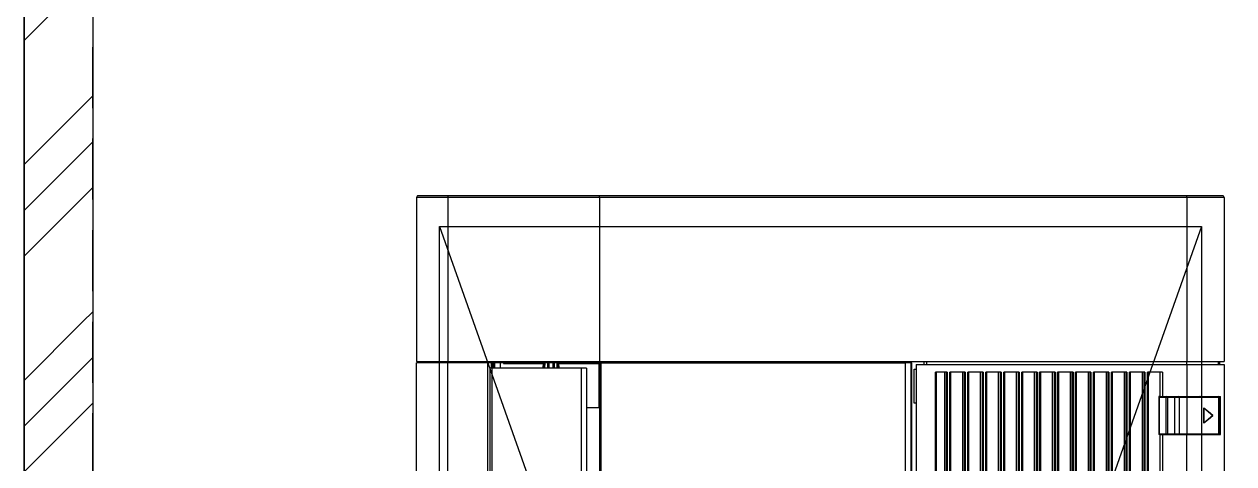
# Model space of a CAD drawing. Header units: inches. Extents: x 47110 to 276445, y 19043 to 183074.
# Drawn here: x 136677 to 137471, y 134766 to 135054 of the extents above; entities that cross this region are included whole.
import ezdxf

# ---------------------------------------------------------------- set-up
doc = ezdxf.new("R2010")
doc.units = ezdxf.units.IN
doc.header["$LTSCALE"] = 50
doc.header["$MEASUREMENT"] = 0
doc.linetypes.add('DH-HID2', pattern=[1.2, 0.8, -0.4])
for name, color, linetype in [('3.기호.계단선', 30, 'Continuous'), ('_0', 7, 'Continuous'), ('FU-FURM', 251, 'DH-HID2'), ('도면층4', 4, 'Continuous')]:
    doc.layers.add(name, color=color, linetype=linetype)
doc.layers.add('purge', color=190, linetype='Continuous', plot=False)

# ---------------------------------------------------------------- blocks, each defined once
blk = doc.blocks.new('fffsere')
at = {"layer": '도면층4'}
blk.add_line((52146.06, 27938.68), (52146.06, 24208.68), dxfattribs=at)
blk = doc.blocks.new('SDFSFDSF')
at = {"color": 8}
for p, q in [((322534.41, 79706.79), (322534.41, 78475.79)), ((322534.99, 78475.79), (322534.99, 79706.79)), ((322538.41, 79706.79), (322538.41, 78475.79)), ((322738.28, 79706.79), (322738.28, 78475.79)), ((322739.32, 78475.79), (322739.32, 79706.79)), ((322747.82, 78479.29), (322747.82, 79703.29)), ((322751.27, 78479.29), (322751.27, 79703.29)), ((322809.64, 79703.29), (322809.64, 78479.29)), ((322811.32, 78479.29), (322811.32, 79703.29)), ((322812.82, 78475.79), (322812.82, 79706.79)), ((322838.9, 79706.79), (322838.9, 78475.79)), ((322859.32, 79706.79), (322859.32, 78475.79)), ((322329.32, 78476.79), (322329.32, 79090.79)), ((322531.41, 78476.79), (322531.41, 79090.79)), ((322379.74, 79084.79), (322379.74, 78481.79)), ((322381.42, 78481.79), (322381.42, 79084.79)), ((322381.87, 79084.79), (322381.87, 78481.79)), ((322391.53, 79084.79), (322391.53, 78481.79)), ((322393.21, 78481.79), (322393.21, 79084.79)), ((322393.66, 79084.79), (322393.66, 78481.79)), ((322403.32, 79084.79), (322403.32, 78481.79)), ((322405, 78481.79), (322405, 79084.79)), ((322405.45, 79084.79), (322405.45, 78481.79)), ((322415.11, 79084.79), (322415.11, 78481.79)), ((322416.79, 78481.79), (322416.79, 79084.79)), ((322417.24, 79084.79), (322417.24, 78481.79)), ((322426.9, 79084.79), (322426.9, 78481.79)), ((322428.58, 78481.79), (322428.58, 79084.79)), ((322429.04, 79084.79), (322429.04, 78481.79)), ((322438.69, 79084.79), (322438.69, 78481.79)), ((322440.37, 78481.79), (322440.37, 79084.79)), ((322440.83, 79084.79), (322440.83, 78481.79)), ((322450.48, 79084.79), (322450.48, 78481.79)), ((322452.16, 78481.79), (322452.16, 79084.79)), ((322452.62, 79084.79), (322452.62, 78481.79)), ((322462.27, 79084.79), (322462.27, 78481.79)), ((322463.95, 78481.79), (322463.95, 79084.79)), ((322464.41, 79084.79), (322464.41, 78481.79)), ((322474.06, 79084.79), (322474.06, 78481.79)), ((322475.74, 78481.79), (322475.74, 79084.79)), ((322476.2, 79084.79), (322476.2, 78481.79)), ((322485.85, 79084.79), (322485.85, 78481.79)), ((322487.53, 78481.79), (322487.53, 79084.79)), ((322487.99, 79084.79), (322487.99, 78481.79)), ((322497.64, 79084.79), (322497.64, 78481.79)), ((322499.32, 78481.79), (322499.32, 79084.79)), ((322499.78, 79084.79), (322499.78, 78481.79)), ((322509.43, 79084.79), (322509.43, 78481.79)), ((322511.11, 78481.79), (322511.11, 79084.79)), ((322511.57, 79084.79), (322511.57, 78481.79)), ((322518.42, 78481.79), (322518.42, 79084.79)), ((322518.9, 79084.79), (322518.9, 78481.79)), ((322353.95, 78771.29), (322353.95, 78522.79)), ((322369.93, 78522.79), (322369.93, 78771.29)), ((322371.3, 78550.29), (322371.3, 78522.79)), ((322379.26, 78481.79), (322379.26, 78550.29)), ((322383.09, 78550.29), (322383.09, 78481.79)), ((322391.05, 78481.79), (322391.05, 78550.29)), ((322394.88, 78550.29), (322394.88, 78481.79)), ((322402.84, 78481.79), (322402.84, 78550.29)), ((322406.67, 78550.29), (322406.67, 78481.79)), ((322414.63, 78481.79), (322414.63, 78550.29)), ((322418.46, 78550.29), (322418.46, 78481.79)), ((322426.42, 78481.79), (322426.42, 78550.29)), ((322430.25, 78550.29), (322430.25, 78481.79)), ((322438.21, 78481.79), (322438.21, 78550.29)), ((322442.04, 78550.29), (322442.04, 78481.79)), ((322450, 78481.79), (322450, 78550.29)), ((322453.83, 78550.29), (322453.83, 78481.79)), ((322461.79, 78481.79), (322461.79, 78550.29)), ((322465.62, 78550.29), (322465.62, 78481.79)), ((322473.58, 78481.79), (322473.58, 78550.29)), ((322477.41, 78550.29), (322477.41, 78481.79)), ((322485.37, 78481.79), (322485.37, 78550.29)), ((322489.2, 78550.29), (322489.2, 78481.79)), ((322497.16, 78481.79), (322497.16, 78550.29)), ((322500.99, 78550.29), (322500.99, 78481.79)), ((322508.95, 78481.79), (322508.95, 78550.29)), ((322512.78, 78550.29), (322512.78, 78481.79)), ((322331.74, 78522.79), (322331.74, 78497.79)), ((322334.64, 78522.79), (322331.74, 78522.79)), ((322332.74, 78498.39), (322332.74, 78522.19)), ((322332.77, 78522.19), (322332.74, 78522.19)), ((322332.87, 78522.19), (322332.77, 78522.19)), ((322332.98, 78522.54), (322332.87, 78522.19)), ((322332.87, 78522.19), (322332.87, 78498.39)), ((322335.72, 78522.19), (322332.87, 78522.19)), ((322333.24, 78522.69), (322332.98, 78522.54)), ((322333.24, 78522.69), (322336.05, 78522.69)), ((322337.96, 78522.79), (322334.64, 78522.79)), ((322338.92, 78522.19), (322335.72, 78522.19)), ((322336.05, 78522.69), (322339.19, 78522.69)), ((322341.63, 78522.79), (322337.96, 78522.79)), ((322342.41, 78522.19), (322338.92, 78522.19)), ((322339.19, 78522.69), (322342.62, 78522.69)), ((322345.57, 78522.79), (322341.63, 78522.79)), ((322346.12, 78522.19), (322342.41, 78522.19)), ((322342.62, 78522.69), (322346.27, 78522.69)), ((322345.19, 78522.69), (322345.29, 78522.79)), ((322349.71, 78522.79), (322345.57, 78522.79)), ((322349.99, 78522.19), (322346.12, 78522.19)), ((322346.27, 78522.69), (322350.08, 78522.69)), ((322347.59, 78522.79), (322347.59, 78522.69)), ((322353.95, 78522.79), (322349.71, 78522.79)), ((322353.95, 78522.19), (322349.99, 78522.19)), ((322350.08, 78522.69), (322353.97, 78522.69)), ((322352.59, 78522.69), (322352.59, 78522.79)), ((322369.93, 78522.79), (322353.95, 78522.79)), ((322353.96, 78522.54), (322353.95, 78522.19)), ((322353.95, 78498.39), (322353.95, 78522.19)), ((322356.03, 78522.19), (322353.95, 78522.19)), ((322353.97, 78522.69), (322353.96, 78522.54)), ((322353.97, 78522.69), (322355.7, 78522.69)), ((322354.59, 78522.79), (322354.59, 78522.69)), ((322355.7, 78522.69), (322357.25, 78522.69)), ((322357.76, 78522.19), (322356.03, 78522.19)), ((322357.25, 78522.69), (322358.5, 78522.69)), ((322358.86, 78522.19), (322357.76, 78522.19)), ((322358.5, 78522.69), (322359.33, 78522.69)), ((322359, 78522.54), (322358.86, 78522.19)), ((322358.86, 78498.39), (322358.86, 78522.19)), ((322359.96, 78522.19), (322358.86, 78522.19)), ((322359.33, 78522.69), (322359, 78522.54)), ((322359.33, 78522.69), (322360.25, 78522.69)), ((322361.68, 78522.19), (322359.96, 78522.19)), ((322360.25, 78522.69), (322361.68, 78522.69)), ((322361.68, 78522.69), (322366.6, 78522.69)), ((322361.68, 78522.54), (322361.68, 78522.69)), ((322361.68, 78522.19), (322361.68, 78522.54)), ((322361.68, 78522.19), (322361.68, 78498.39)), ((322366.6, 78522.19), (322361.68, 78522.19)), ((322366.6, 78522.54), (322366.6, 78522.69)), ((322366.6, 78522.69), (322366.85, 78522.69)), ((322366.6, 78522.19), (322366.6, 78522.54)), ((322366.6, 78498.39), (322366.6, 78522.19)), ((322367.11, 78522.19), (322366.6, 78522.19)), ((322366.85, 78522.69), (322367.04, 78522.69)), ((322367.04, 78522.69), (322371.51, 78522.69)), ((322367.35, 78522.54), (322367.04, 78522.69)), ((322367.47, 78522.19), (322367.11, 78522.19)), ((322367.47, 78522.19), (322367.35, 78522.54)), ((322367.47, 78522.19), (322367.47, 78498.39)), ((322372.09, 78522.19), (322367.47, 78522.19)), ((322371.3, 78522.79), (322369.93, 78522.79)), ((322371.3, 78522.79), (322372.3, 78522.79)), ((322371.51, 78522.69), (322371.92, 78522.54)), ((322371.92, 78522.54), (322372.09, 78522.19)), ((322372.09, 78498.39), (322372.09, 78522.19)), ((322372.3, 78497.79), (322372.3, 78522.79)), ((322336.83, 78510.29), (322339.72, 78512.69)), ((322339.72, 78507.88), (322336.83, 78510.29)), ((322336.83, 78510.29), (322336.83, 78510.29)), ((322336.83, 78510.29), (322336.84, 78510.29)), ((322336.84, 78510.29), (322336.85, 78510.29)), ((322336.85, 78510.29), (322336.87, 78510.29)), ((322336.87, 78510.29), (322336.89, 78510.29)), ((322336.89, 78510.29), (322336.92, 78510.29)), ((322336.92, 78510.29), (322336.92, 78510.29)), ((322336.92, 78510.29), (322336.93, 78510.29)), ((322339.71, 78512.6), (322336.93, 78510.29)), ((322336.93, 78510.29), (322339.71, 78507.97)), ((322342.69, 78515.08), (322339.71, 78512.6)), ((322339.72, 78512.69), (322342.81, 78515.27)), ((322342.7, 78515.09), (322342.69, 78515.09)), ((322342.69, 78515.09), (322342.69, 78515.08)), ((322342.69, 78505.5), (322342.69, 78515.08)), ((322342.69, 78515.08), (322342.69, 78515.08)), ((322342.69, 78515.08), (322342.69, 78515.08)), ((322342.72, 78515.15), (322342.7, 78515.09)), ((322342.75, 78515.2), (322342.72, 78515.15)), ((322342.77, 78515.23), (322342.75, 78515.2)), ((322342.79, 78515.25), (322342.77, 78515.23)), ((322342.8, 78515.26), (322342.79, 78515.25)), ((322342.81, 78515.27), (322342.8, 78515.26)), ((322342.81, 78515.27), (322342.83, 78515.29)), ((322342.83, 78515.29), (322342.83, 78505.29)), ((322339.71, 78507.97), (322342.69, 78505.5)), ((322342.81, 78505.31), (322339.72, 78507.88)), ((322342.69, 78505.5), (322342.69, 78505.5)), ((322342.69, 78505.5), (322342.69, 78505.5)), ((322342.69, 78505.5), (322342.69, 78505.49)), ((322342.69, 78505.49), (322342.7, 78505.48)), ((322342.7, 78505.48), (322342.72, 78505.43)), ((322342.72, 78505.43), (322342.75, 78505.38)), ((322342.75, 78505.38), (322342.77, 78505.35)), ((322342.77, 78505.35), (322342.79, 78505.33)), ((322342.79, 78505.33), (322342.8, 78505.32)), ((322342.8, 78505.32), (322342.81, 78505.31)), ((322342.83, 78505.29), (322342.81, 78505.31)), ((322531.41, 78502.29), (322532.15, 78502.29)), ((322532.15, 78502.29), (322532.91, 78502.29)), ((322532.91, 78502.29), (322532.91, 78479.89)), ((322739.32, 78505.29), (322739.47, 78505.29)), ((322739.47, 78505.29), (322739.82, 78505.29)), ((322739.82, 78476.29), (322739.82, 78505.29)), ((322739.82, 78505.29), (322747.82, 78505.29)), ((322334.64, 78497.79), (322331.74, 78497.79)), ((322332.74, 78498.39), (322332.77, 78498.39)), ((322332.77, 78498.39), (322332.87, 78498.39)), ((322332.87, 78498.39), (322335.72, 78498.39)), ((322332.87, 78498.39), (322332.98, 78498.04)), ((322332.98, 78498.04), (322333.24, 78497.89)), ((322336.05, 78497.89), (322333.24, 78497.89)), ((322337.96, 78497.79), (322334.64, 78497.79)), ((322335.72, 78498.39), (322338.92, 78498.39)), ((322339.19, 78497.89), (322336.05, 78497.89)), ((322341.63, 78497.79), (322337.96, 78497.79)), ((322338.92, 78498.39), (322342.41, 78498.39)), ((322342.62, 78497.89), (322339.19, 78497.89)), ((322345.57, 78497.79), (322341.63, 78497.79)), ((322342.41, 78498.39), (322346.12, 78498.39)), ((322346.27, 78497.89), (322342.62, 78497.89)), ((322345.19, 78497.89), (322345.29, 78497.79)), ((322349.71, 78497.79), (322345.57, 78497.79)), ((322346.12, 78498.39), (322349.99, 78498.39)), ((322350.08, 78497.89), (322346.27, 78497.89)), ((322347.59, 78497.79), (322347.59, 78497.89)), ((322353.95, 78497.79), (322349.71, 78497.79)), ((322349.99, 78498.39), (322353.95, 78498.39)), ((322353.97, 78497.89), (322350.08, 78497.89)), ((322352.59, 78497.89), (322352.59, 78497.79)), ((322353.95, 78498.39), (322353.96, 78498.04)), ((322353.95, 78498.39), (322356.03, 78498.39)), ((322353.95, 78476.79), (322353.95, 78497.79)), ((322369.93, 78497.79), (322353.95, 78497.79)), ((322353.96, 78498.04), (322353.97, 78497.89)), ((322355.7, 78497.89), (322353.97, 78497.89)), ((322354.59, 78497.79), (322354.59, 78497.89)), ((322357.25, 78497.89), (322355.7, 78497.89)), ((322356.03, 78498.39), (322357.76, 78498.39)), ((322358.5, 78497.89), (322357.25, 78497.89)), ((322357.76, 78498.39), (322358.86, 78498.39)), ((322359.33, 78497.89), (322358.5, 78497.89)), ((322358.86, 78498.39), (322359, 78498.04)), ((322358.86, 78498.39), (322359.96, 78498.39)), ((322359, 78498.04), (322359.33, 78497.89)), ((322360.25, 78497.89), (322359.33, 78497.89)), ((322359.96, 78498.39), (322361.68, 78498.39)), ((322361.68, 78497.89), (322360.25, 78497.89)), ((322361.68, 78498.39), (322366.6, 78498.39)), ((322361.68, 78498.04), (322361.68, 78498.39)), ((322361.68, 78497.89), (322361.68, 78498.04)), ((322366.6, 78497.89), (322361.68, 78497.89)), ((322366.6, 78498.39), (322367.11, 78498.39)), ((322366.6, 78498.04), (322366.6, 78498.39)), ((322366.6, 78497.89), (322366.6, 78498.04)), ((322366.85, 78497.89), (322366.6, 78497.89)), ((322367.04, 78497.89), (322366.85, 78497.89)), ((322367.04, 78497.89), (322367.35, 78498.04)), ((322371.51, 78497.89), (322367.04, 78497.89)), ((322367.11, 78498.39), (322367.47, 78498.39)), ((322367.35, 78498.04), (322367.47, 78498.39)), ((322367.47, 78498.39), (322372.09, 78498.39)), ((322369.93, 78481.79), (322369.93, 78497.79)), ((322371.3, 78497.79), (322369.93, 78497.79)), ((322371.3, 78497.79), (322371.3, 78481.79)), ((322371.3, 78497.79), (322372.3, 78497.79)), ((322371.92, 78498.04), (322371.51, 78497.89)), ((322372.09, 78498.39), (322371.92, 78498.04)), ((322369.93, 78481.79), (322379.74, 78481.79)), ((322381.42, 78481.79), (322391.53, 78481.79)), ((322393.21, 78481.79), (322403.32, 78481.79)), ((322405, 78481.79), (322415.11, 78481.79)), ((322416.79, 78481.79), (322426.9, 78481.79)), ((322428.58, 78481.79), (322438.69, 78481.79)), ((322440.37, 78481.79), (322450.48, 78481.79)), ((322452.16, 78481.79), (322462.27, 78481.79)), ((322463.95, 78481.79), (322474.06, 78481.79)), ((322475.74, 78481.79), (322485.85, 78481.79)), ((322487.53, 78481.79), (322497.64, 78481.79)), ((322499.32, 78481.79), (322509.43, 78481.79)), ((322511.11, 78481.79), (322518.9, 78481.79)), ((322532.15, 78479.89), (322531.41, 78479.89)), ((322532.91, 78479.89), (322532.15, 78479.89)), ((322747.82, 78479.29), (322748.43, 78479.29)), ((322748.43, 78479.29), (322749.7, 78479.29)), ((322749.7, 78479.29), (322751.27, 78479.29)), ((322751.27, 78479.29), (322809.64, 78479.29)), ((322765.92, 78479.29), (322765.97, 78475.79)), ((322766.01, 78479.29), (322766.06, 78475.79)), ((322766.13, 78475.79), (322766.09, 78479.29)), ((322766.41, 78479.29), (322766.46, 78475.79)), ((322766.79, 78479.29), (322766.81, 78475.79)), ((322766.93, 78479.29), (322766.96, 78475.79)), ((322767.01, 78479.29), (322767.04, 78475.79)), ((322768.87, 78479.29), (322768.91, 78475.79)), ((322768.94, 78479.29), (322768.98, 78475.79)), ((322769.65, 78479.29), (322769.64, 78475.79)), ((322769.78, 78479.29), (322769.77, 78475.79)), ((322769.81, 78479.29), (322769.81, 78475.79)), ((322772.29, 78479.29), (322772.29, 78475.79)), ((322772.32, 78479.29), (322772.32, 78475.79)), ((322772.45, 78479.29), (322772.46, 78475.79)), ((322773.16, 78479.29), (322773.12, 78475.79)), ((322773.22, 78479.29), (322773.19, 78475.79)), ((322775.08, 78479.29), (322775.06, 78475.79)), ((322775.17, 78479.29), (322775.14, 78475.79)), ((322775.31, 78479.29), (322775.29, 78475.79)), ((322775.69, 78479.29), (322775.64, 78475.79)), ((322776.01, 78479.29), (322775.97, 78475.79)), ((322776.09, 78479.29), (322776.04, 78475.79)), ((322776.17, 78479.29), (322776.13, 78475.79)), ((322804.22, 78479.29), (322804.22, 78475.79)), ((322804.52, 78475.79), (322804.52, 78479.29)), ((322808.02, 78479.29), (322808.02, 78475.79)), ((322808.32, 78475.79), (322808.32, 78479.29)), ((322808.82, 78479.29), (322808.82, 78475.79)), ((322809.32, 78479.29), (322809.32, 78476.29)), ((322809.64, 78479.29), (322810.84, 78479.29)), ((322810.25, 78479.3), (322810.25, 78475.79)), ((322810.84, 78479.29), (322811.32, 78479.29)), ((322331.75, 78476.79), (322329.32, 78476.79)), ((322329.32, 78367.29), (322329.32, 78474.79)), ((322331.75, 78474.79), (322329.32, 78474.79)), ((322334.65, 78476.79), (322331.75, 78476.79)), ((322334.65, 78474.79), (322331.75, 78474.79)), ((322332.32, 78476.79), (322332.32, 78474.79)), ((322333.44, 78474.79), (322333.44, 78476.79)), ((322337.97, 78476.79), (322334.65, 78476.79)), ((322337.97, 78474.79), (322334.65, 78474.79)), ((322341.63, 78476.79), (322337.97, 78476.79)), ((322341.63, 78474.79), (322337.97, 78474.79)), ((322345.57, 78476.79), (322341.63, 78476.79)), ((322345.57, 78474.79), (322341.63, 78474.79)), ((322349.71, 78476.79), (322345.57, 78476.79)), ((322349.71, 78474.79), (322345.57, 78474.79)), ((322353.95, 78476.79), (322349.71, 78476.79)), ((322353.95, 78474.79), (322349.71, 78474.79)), ((322531.41, 78476.79), (322353.95, 78476.79)), ((322353.95, 78367.29), (322353.95, 78474.79)), ((322739.32, 78474.79), (322353.95, 78474.79)), ((322354.03, 78474.79), (322354.03, 78476.79)), ((322524.58, 78476.79), (322524.58, 78474.79)), ((322526.46, 78474.79), (322526.46, 78476.79)), ((322534.41, 78475.79), (322534.56, 78475.79)), ((322534.56, 78475.79), (322534.99, 78475.79)), ((322534.99, 78475.79), (322538.41, 78475.79)), ((322738.28, 78475.79), (322538.41, 78475.79)), ((322541.11, 78475.79), (322541.11, 78474.79)), ((322542.89, 78474.79), (322542.89, 78475.79)), ((322738.28, 78475.79), (322739.01, 78475.79)), ((322739.01, 78475.79), (322739.32, 78475.79)), ((322739.2, 78474.79), (322739.2, 78475.79)), ((322739.32, 78475.79), (322739.47, 78475.94)), ((322739.32, 78475.79), (322812.82, 78475.79)), ((322739.32, 78367.29), (322739.32, 78474.79)), ((322838.9, 78474.79), (322739.32, 78474.79)), ((322739.47, 78475.94), (322739.82, 78476.29)), ((322766.05, 78476.29), (322739.82, 78476.29)), ((322802.32, 78476.29), (322776.13, 78476.29)), ((322802.32, 78475.94), (322802.32, 78476.29)), ((322802.32, 78475.79), (322802.32, 78475.94)), ((322808.82, 78475.79), (322808.87, 78475.79)), ((322808.87, 78475.79), (322808.93, 78475.8)), ((322808.93, 78475.8), (322808.99, 78475.82)), ((322808.99, 78475.82), (322809.07, 78475.85)), ((322809.07, 78475.85), (322809.1, 78475.88)), ((322809.1, 78475.88), (322809.14, 78475.9)), ((322809.14, 78475.9), (322809.18, 78475.94)), ((322809.18, 78475.94), (322809.22, 78475.98)), ((322809.22, 78475.98), (322809.24, 78476.01)), ((322809.24, 78476.01), (322809.26, 78476.04)), ((322809.26, 78476.04), (322809.27, 78476.07)), ((322809.27, 78476.07), (322809.29, 78476.11)), ((322809.29, 78476.11), (322809.3, 78476.15)), ((322809.3, 78476.15), (322809.31, 78476.19)), ((322809.31, 78476.19), (322809.32, 78476.24)), ((322809.32, 78476.24), (322809.32, 78476.29)), ((322812.82, 78475.79), (322838.9, 78475.79)), ((322838.58, 78474.79), (322838.58, 78475.79)), ((322838.9, 78475.79), (322842.96, 78475.79)), ((322838.9, 78367.29), (322838.9, 78474.79)), ((322842.96, 78474.79), (322838.9, 78474.79)), ((322842.96, 78475.79), (322846.86, 78475.79)), ((322846.86, 78474.79), (322842.96, 78474.79)), ((322846.86, 78475.79), (322850.51, 78475.79)), ((322850.51, 78474.79), (322846.86, 78474.79)), ((322850.51, 78475.79), (322853.85, 78475.79)), ((322853.85, 78474.79), (322850.51, 78474.79)), ((322853.85, 78475.79), (322856.8, 78475.79)), ((322856.8, 78474.79), (322853.85, 78474.79)), ((322856.8, 78475.79), (322859.32, 78475.79)), ((322859.32, 78474.79), (322856.8, 78474.79)), ((322857.32, 78474.79), (322857.32, 78475.79)), ((322859.32, 78367.29), (322859.32, 78474.79)), ((322329.32, 78367.29), (322859.32, 78367.29)), ((322353.95, 78367.29), (322353.97, 78366.58)), ((322739.32, 78367.29), (322739.31, 78366.58)), ((322838.85, 78366.58), (322838.9, 78367.29)), ((322330.32, 78366.29), (322858.32, 78366.29)), ((322353.97, 78366.58), (322353.99, 78366.29)), ((322739.31, 78366.58), (322739.26, 78366.29)), ((322838.74, 78366.29), (322838.85, 78366.58))]:
    blk.add_line(p, q, dxfattribs=at)
for centre, radius, start, end in [((322333.24, 78522.19), 0.5, 90, 180), ((322346.32, 78522.69), 0.5, 168.46031, 180), ((322346.32, 78522.69), 0.5, 0, 11.53969), ((322333.24, 78498.39), 0.5, 180, 270), ((322346.32, 78497.89), 0.5, 180, 191.53969), ((322346.32, 78497.89), 0.5, 348.46031, 0), ((322330.32, 78367.29), 1, 180, 270), ((322858.32, 78367.29), 1, 270, 0)]:
    blk.add_arc(centre, radius, start, end, dxfattribs=at)
at = {"layer": 'purge', "color": 1}
for p, q in [((322344.32, 78386.29), (322844.32, 79796.29)), ((322844.32, 78386.29), (322344.32, 79796.29))]:
    blk.add_line(p, q, dxfattribs=at)
blk.add_lwpolyline([(322344.32, 78386.29), (322344.32, 79796.29), (322844.32, 79796.29), (322844.32, 78386.29)], close=True, dxfattribs=at)

msp = doc.modelspace()

# ---------------------------------------------------------------- hatches: boundary and pattern name
at = {"layer": '3.기호.계단선'}
h = msp.add_hatch(dxfattribs=at)
h.set_pattern_fill('GOST_GROUND', color=256, scale=10)
h.set_pattern_definition([(45, (84531.4, 108130.67), (141.42136, 0), [200]), (45, (84561.4, 108130.67), (141.42136, 0), [200]), (45, (84591.4, 108130.67), (141.42136, 0), [200])])
h.paths.add_polyline_path([(136677.4644833, 136094.3407211), (136722.4644833, 136094.3407211), (136722.4644833, 132339.3407211), (136677.4644833, 132339.3407211)])

# ---------------------------------------------------------------- linework, layer by layer
msp.add_lwpolyline([(136677.4644833, 136094.3407211), (136722.4644833, 136094.3407211), (136722.4644833, 132339.3407211), (136677.4644833, 132339.3407211), (136677.4644833, 136094.3407211)], dxfattribs=at)
at = {"layer": 'FU-FURM'}
msp.add_lwpolyline([(136722.4644833, 136094.3407211), (137877.4644833, 136094.3407211), (137877.4644833, 132779.3407211), (136722.4644833, 132779.3407211)], close=True, dxfattribs=at)

# ---------------------------------------------------------------- block references
msp.add_blockref('fffsere', (84531.4049133, 108130.6654167))
at = {"layer": '_0', "rotation": 180}
msp.add_blockref('SDFSFDSF', (459794.2886383, 213308.1296446), dxfattribs=at)

doc.saveas('drawing.dxf')
